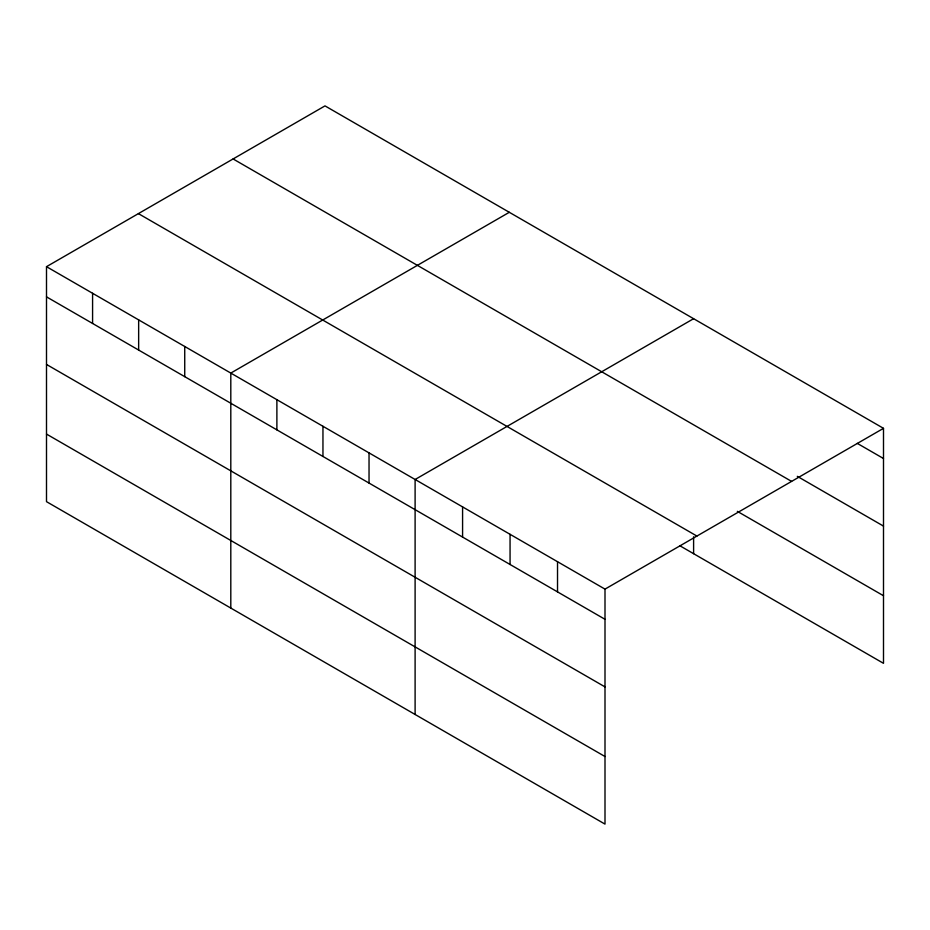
<?xml version="1.0" encoding="UTF-8"?>
<svg xmlns="http://www.w3.org/2000/svg" width="930" height="930" viewBox="0 0 930 930"><rect width="100%" height="100%" fill="white"/><g stroke="black" fill="none" stroke-linecap="round" stroke-linejoin="round"><path stroke-width="1.4" d="M46.5 266.678L605 589.12L605 824.108L46.5 501.665L46.5 266.678L325 105.892L883.5 428.335L883.5 663.323L679.911 545.782M509.303 212.296L230.803 373.081L230.803 608.069M693.606 318.699L415.106 479.496L415.106 714.484M605 589.12L883.5 428.335M857.262 443.366L883.5 458.513M797.301 476.334L883.5 526.101M233.093 158.949L791.593 481.391M737.339 511.349L883.5 595.735M138.407 213.621L696.907 536.064M46.5 296.856L605 619.299M46.5 364.444L605 686.886M46.5 434.077L605 756.52M693.606 536.796L693.606 553.687M557.523 561.72L557.523 591.887M510.059 534.308L510.059 564.487M462.582 506.897L462.582 537.075M369.036 452.887L369.036 483.065M322.954 426.289L322.954 456.467M276.884 399.691L276.884 429.858M184.733 346.483L184.733 376.662M138.651 319.885L138.651 350.052M92.582 293.276L92.582 323.454"/></g></svg>
